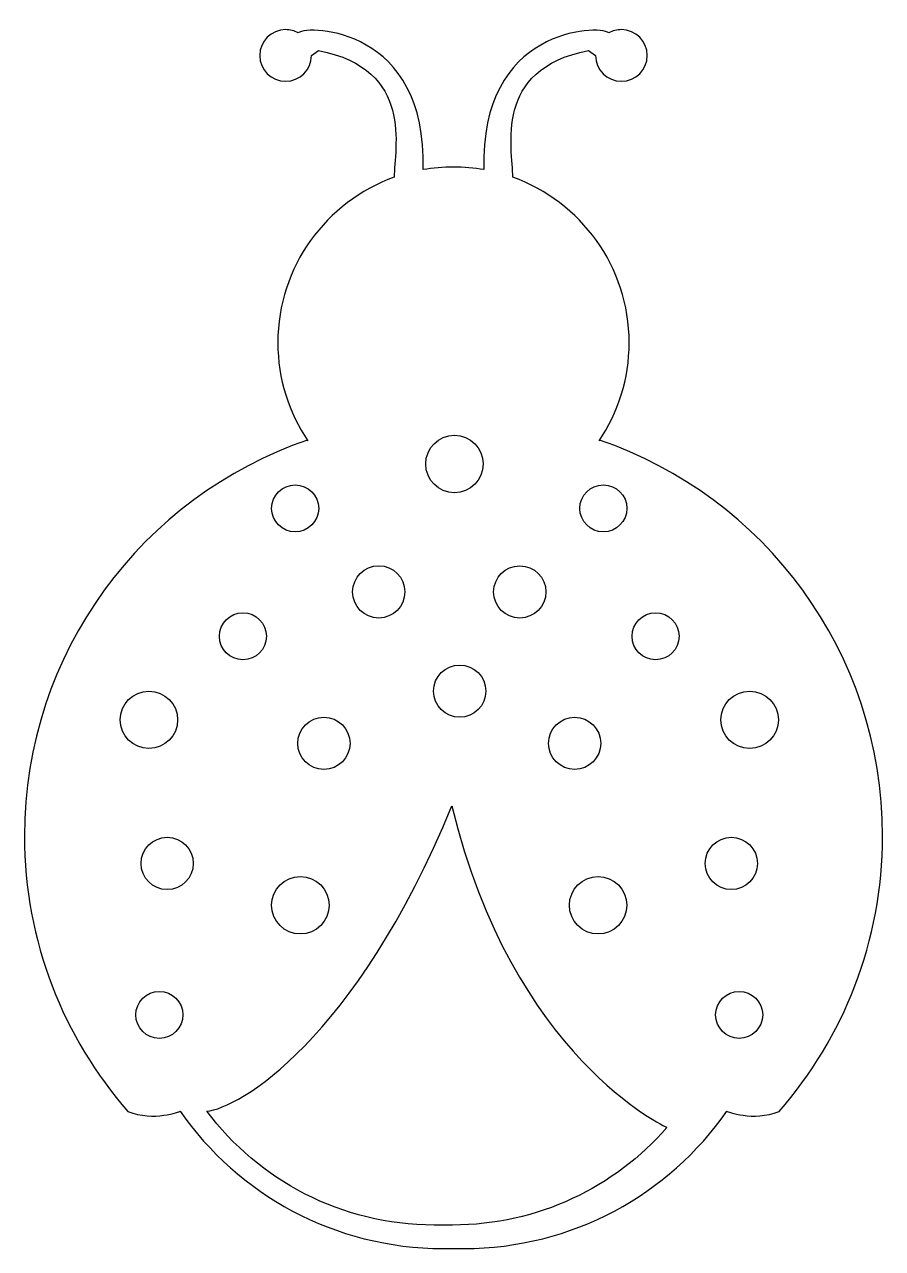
# Model space of a CAD drawing. Header units: centimetres. Extents: x -4.8 to 4.8, y -6.9 to 6.9.
import ezdxf

# ---------------------------------------------------------------- set-up
doc = ezdxf.new("R2010")
doc.units = ezdxf.units.CM
doc.header["$MEASUREMENT"] = 0
doc.layers.add('Camada 1', color=7, linetype='Continuous')

msp = doc.modelspace()

# ---------------------------------------------------------------- linework, layer by layer
at = {"layer": 'Camada 1'}
for points, knots in [([(0, 5.3227), (0.11721, 5.3227), (0.23201, 5.31251), (0.34367, 5.29299), (0.34367, 5.29299), (0.34367, 5.29299), (0.34367, 5.29299), (0.34367, 5.29299), (0.34367, 5.29299), (0.29184, 6.88874), (1.63057, 6.92983), (1.75099, 6.83493), (1.75099, 6.83493), (1.7929, 6.85829), (1.84118, 6.87163), (1.89256, 6.87163), (1.89256, 6.87163), (2.0534, 6.87163), (2.18381, 6.74127), (2.18381, 6.58043), (2.18381, 6.58043), (2.18381, 6.41959), (2.0534, 6.28923), (1.89256, 6.28923), (1.89256, 6.28923), (1.73175, 6.28923), (1.60141, 6.41959), (1.60141, 6.58043), (1.60141, 6.58043), (1.60141, 6.58043), (1.5205, 6.63578), (1.5205, 6.63578), (1.5205, 6.63578), (0.43645, 6.42496), (0.66965, 5.53223), (0.66791, 5.20719), (0.66791, 5.20719), (1.43279, 4.93316), (1.98001, 4.20183), (1.98001, 3.34267), (1.98001, 3.34267), (1.98001, 2.93259), (1.85531, 2.55167), (1.64187, 2.23568), (1.64187, 2.23568), (1.64187, 2.23568), (1.64409, 2.24404), (1.64409, 2.24404), (1.64409, 2.24404), (3.50046, 1.60991), (4.83531, -0.14957), (4.83531, -2.22059), (4.83531, -2.22059), (4.83531, -3.40968), (4.39531, -4.49601), (3.66924, -5.32563), (3.66924, -5.32563), (3.37759, -5.44482), (3.08054, -5.3246), (3.08054, -5.3246), (3.08054, -5.3246), (2.42813, -6.25982), (1.34424, -6.87162), (0.11744, -6.87162), (0.11744, -6.87162), (0.11744, -6.87162), (-0.11748, -6.87163), (-0.11748, -6.87163), (-0.11748, -6.87163), (-1.34427, -6.87163), (-2.42817, -6.25983), (-3.08063, -5.32461), (-3.08063, -5.32461), (-3.08063, -5.32461), (-3.37765, -5.44484), (-3.66928, -5.32564), (-3.66928, -5.32564), (-4.39534, -4.49601), (-4.83534, -3.40969), (-4.83534, -2.2206), (-4.83534, -2.2206), (-4.83534, -0.1496), (-3.50049, 1.60988), (-1.64412, 2.24403), (-1.64412, 2.24403), (-1.64412, 2.24403), (-1.64187, 2.23567), (-1.64187, 2.23567), (-1.64187, 2.23567), (-1.85531, 2.55166), (-1.98003, 2.93258), (-1.98003, 3.34266), (-1.98003, 3.34266), (-1.98003, 4.20182), (-1.4329, 4.93312), (-0.66793, 5.20718), (-0.66793, 5.20718), (-0.66965, 5.53222), (-0.43645, 6.42495), (-1.52052, 6.63577), (-1.52052, 6.63577), (-1.52052, 6.63577), (-1.6014, 6.58042), (-1.6014, 6.58042), (-1.6014, 6.58042), (-1.6014, 6.41958), (-1.73181, 6.28922), (-1.89255, 6.28922), (-1.89255, 6.28922), (-2.0535, 6.28922), (-2.18378, 6.41958), (-2.18378, 6.58042), (-2.18378, 6.58042), (-2.18378, 6.74126), (-2.05351, 6.87163), (-1.89259, 6.87163), (-1.89259, 6.87163), (-1.84118, 6.87163), (-1.79289, 6.85829), (-1.75098, 6.83493), (-1.75098, 6.83493), (-1.63059, 6.92984), (-0.29191, 6.88875), (-0.34369, 5.29302), (-0.34369, 5.29302), (-0.34369, 5.29302), (-0.34369, 5.29302), (-0.34369, 5.29302), (-0.34369, 5.29302), (-0.23209, 5.31254), (-0.11721, 5.3227), (0, 5.3227)], [0, 0, 0, 0, 0.02941176, 0.02941176, 0.02941176, 0.02941176, 0.05882353, 0.05882353, 0.05882353, 0.05882353, 0.08823529, 0.08823529, 0.08823529, 0.08823529, 0.11764706, 0.11764706, 0.11764706, 0.11764706, 0.14705882, 0.14705882, 0.14705882, 0.14705882, 0.17647059, 0.17647059, 0.17647059, 0.17647059, 0.20588235, 0.20588235, 0.20588235, 0.20588235, 0.23529412, 0.23529412, 0.23529412, 0.23529412, 0.26470588, 0.26470588, 0.26470588, 0.26470588, 0.29411765, 0.29411765, 0.29411765, 0.29411765, 0.32352941, 0.32352941, 0.32352941, 0.32352941, 0.35294118, 0.35294118, 0.35294118, 0.35294118, 0.38235294, 0.38235294, 0.38235294, 0.38235294, 0.41176471, 0.41176471, 0.41176471, 0.41176471, 0.44117647, 0.44117647, 0.44117647, 0.44117647, 0.47058824, 0.47058824, 0.47058824, 0.47058824, 0.5, 0.5, 0.5, 0.5, 0.52941176, 0.52941176, 0.52941176, 0.52941176, 0.55882353, 0.55882353, 0.55882353, 0.55882353, 0.58823529, 0.58823529, 0.58823529, 0.58823529, 0.61764706, 0.61764706, 0.61764706, 0.61764706, 0.64705882, 0.64705882, 0.64705882, 0.64705882, 0.67647059, 0.67647059, 0.67647059, 0.67647059, 0.70588235, 0.70588235, 0.70588235, 0.70588235, 0.73529412, 0.73529412, 0.73529412, 0.73529412, 0.76470588, 0.76470588, 0.76470588, 0.76470588, 0.79411765, 0.79411765, 0.79411765, 0.79411765, 0.82352941, 0.82352941, 0.82352941, 0.82352941, 0.85294118, 0.85294118, 0.85294118, 0.85294118, 0.88235294, 0.88235294, 0.88235294, 0.88235294, 0.91176471, 0.91176471, 0.91176471, 0.91176471, 0.94117647, 0.94117647, 0.94117647, 0.94117647, 1, 1, 1, 1]), ([(0.01103, 1.65044), (0.18991, 1.65044), (0.33488, 1.79541), (0.33488, 1.97429), (0.33488, 1.97429), (0.33488, 2.15317), (0.18991, 2.29814), (0.01103, 2.29814), (0.01103, 2.29814), (-0.16783, 2.29814), (-0.31279, 2.15317), (-0.31279, 1.97429), (-0.31279, 1.97429), (-0.31279, 1.79541), (-0.16783, 1.65044), (0.01103, 1.65044)], [0, 0, 0, 0, 0.2, 0.2, 0.2, 0.2, 0.4, 0.4, 0.4, 0.4, 0.6, 0.6, 0.6, 0.6, 1, 1, 1, 1]), ([(-1.78461, 1.20888), (-1.63835, 1.20888), (-1.51968, 1.32747), (-1.51968, 1.47383), (-1.51968, 1.47383), (-1.51968, 1.62017), (-1.63835, 1.73876), (-1.78461, 1.73876), (-1.78461, 1.73876), (-1.93087, 1.73876), (-2.04954, 1.62017), (-2.04954, 1.47383), (-2.04954, 1.47383), (-2.04954, 1.32747), (-1.93088, 1.20888), (-1.78461, 1.20888)], [0, 0, 0, 0, 0.2, 0.2, 0.2, 0.2, 0.4, 0.4, 0.4, 0.4, 0.6, 0.6, 0.6, 0.6, 1, 1, 1, 1]), ([(1.95397, 1.47381), (1.95397, 1.62015), (1.8353, 1.73874), (1.68902, 1.73874), (1.68902, 1.73874), (1.54268, 1.73874), (1.42409, 1.62015), (1.42409, 1.47381), (1.42409, 1.47381), (1.42409, 1.32744), (1.54265, 1.20886), (1.68902, 1.20886), (1.68902, 1.20886), (1.83531, 1.20888), (1.95397, 1.32747), (1.95397, 1.47381)], [0, 0, 0, 0, 0.2, 0.2, 0.2, 0.2, 0.4, 0.4, 0.4, 0.4, 0.6, 0.6, 0.6, 0.6, 1, 1, 1, 1]), ([(-0.84267, 0.23754), (-0.68, 0.23754), (-0.54824, 0.3693), (-0.54824, 0.53189), (-0.54824, 0.53189), (-0.54824, 0.69448), (-0.68, 0.82624), (-0.84267, 0.82624), (-0.84267, 0.82624), (-1.00515, 0.82624), (-1.13694, 0.69448), (-1.13694, 0.53189), (-1.13694, 0.53189), (-1.13694, 0.36931), (-1.00515, 0.23754), (-0.84267, 0.23754)], [0, 0, 0, 0, 0.2, 0.2, 0.2, 0.2, 0.4, 0.4, 0.4, 0.4, 0.6, 0.6, 0.6, 0.6, 1, 1, 1, 1]), ([(1.04137, 0.53187), (1.04137, 0.69446), (0.90961, 0.82622), (0.74702, 0.82622), (0.74702, 0.82622), (0.58443, 0.82622), (0.45267, 0.69446), (0.45267, 0.53187), (0.45267, 0.53187), (0.45267, 0.36931), (0.58443, 0.23752), (0.74702, 0.23752), (0.74702, 0.23752), (0.90961, 0.23752), (1.04137, 0.36931), (1.04137, 0.53187)], [0, 0, 0, 0, 0.2, 0.2, 0.2, 0.2, 0.4, 0.4, 0.4, 0.4, 0.6, 0.6, 0.6, 0.6, 1, 1, 1, 1]), ([(-2.37329, -0.23357), (-2.22703, -0.23357), (-2.10836, -0.1149), (-2.10836, 0.03138), (-2.10836, 0.03138), (-2.10836, 0.17777), (-2.22703, 0.29636), (-2.37329, 0.29636), (-2.37329, 0.29636), (-2.51966, 0.29636), (-2.63827, 0.1778), (-2.63827, 0.03138), (-2.63827, 0.03138), (-2.63827, -0.11491), (-2.51965, -0.23357), (-2.37329, -0.23357)], [0, 0, 0, 0, 0.2, 0.2, 0.2, 0.2, 0.4, 0.4, 0.4, 0.4, 0.6, 0.6, 0.6, 0.6, 1, 1, 1, 1]), ([(2.54267, 0.03138), (2.54267, 0.17777), (2.42408, 0.29636), (2.27772, 0.29636), (2.27772, 0.29636), (2.13146, 0.29636), (2.01277, 0.1778), (2.01277, 0.03138), (2.01277, 0.03138), (2.01277, -0.11488), (2.13144, -0.23357), (2.27772, -0.23357), (2.27772, -0.23357), (2.42409, -0.23357), (2.54267, -0.11491), (2.54267, 0.03138)], [0, 0, 0, 0, 0.2, 0.2, 0.2, 0.2, 0.4, 0.4, 0.4, 0.4, 0.6, 0.6, 0.6, 0.6, 1, 1, 1, 1]), ([(0.06993, -0.88109), (0.23252, -0.88109), (0.36428, -0.74933), (0.36428, -0.58682), (0.36428, -0.58682), (0.36428, -0.42415), (0.23252, -0.29239), (0.06993, -0.29239), (0.06993, -0.29239), (-0.09266, -0.29239), (-0.22442, -0.42415), (-0.22442, -0.58682), (-0.22442, -0.58682), (-0.22442, -0.7493), (-0.09263, -0.88109), (0.06993, -0.88109)], [0, 0, 0, 0, 0.2, 0.2, 0.2, 0.2, 0.4, 0.4, 0.4, 0.4, 0.6, 0.6, 0.6, 0.6, 1, 1, 1, 1]), ([(-3.43307, -1.23449), (-3.25421, -1.23449), (-3.10922, -1.08945), (-3.10922, -0.91056), (-3.10922, -0.91056), (-3.10922, -0.7317), (-3.25419, -0.58682), (-3.43307, -0.58682), (-3.43307, -0.58682), (-3.61195, -0.58682), (-3.75692, -0.73171), (-3.75692, -0.91056), (-3.75692, -0.91056), (-3.75692, -1.08945), (-3.61196, -1.23449), (-3.43307, -1.23449)], [0, 0, 0, 0, 0.2, 0.2, 0.2, 0.2, 0.4, 0.4, 0.4, 0.4, 0.6, 0.6, 0.6, 0.6, 1, 1, 1, 1]), ([(3.66133, -0.91056), (3.66133, -0.7317), (3.51636, -0.58682), (3.33751, -0.58682), (3.33751, -0.58682), (3.15863, -0.58682), (3.01366, -0.73171), (3.01366, -0.91056), (3.01366, -0.91056), (3.01366, -1.08944), (3.15863, -1.23449), (3.33751, -1.23449), (3.33751, -1.23449), (3.51634, -1.23449), (3.66133, -1.08945), (3.66133, -0.91056)], [0, 0, 0, 0, 0.2, 0.2, 0.2, 0.2, 0.4, 0.4, 0.4, 0.4, 0.6, 0.6, 0.6, 0.6, 1, 1, 1, 1]), ([(-1.46084, -1.46992), (-1.2982, -1.46992), (-1.16641, -1.33816), (-1.16641, -1.17549), (-1.16641, -1.17549), (-1.16641, -1.01301), (-1.29817, -0.88122), (-1.46084, -0.88122), (-1.46084, -0.88122), (-1.62332, -0.88122), (-1.75511, -1.01301), (-1.75511, -1.17549), (-1.75511, -1.17549), (-1.75511, -1.33816), (-1.62335, -1.46992), (-1.46084, -1.46992)], [0, 0, 0, 0, 0.2, 0.2, 0.2, 0.2, 0.4, 0.4, 0.4, 0.4, 0.6, 0.6, 0.6, 0.6, 1, 1, 1, 1]), ([(1.65957, -1.17552), (1.65957, -1.01304), (1.52781, -0.88125), (1.36522, -0.88125), (1.36522, -0.88125), (1.20263, -0.88125), (1.07087, -1.01304), (1.07087, -1.17552), (1.07087, -1.17552), (1.07087, -1.33816), (1.20263, -1.46995), (1.36522, -1.46995), (1.36522, -1.46995), (1.52781, -1.46995), (1.65957, -1.33816), (1.65957, -1.17552)], [0, 0, 0, 0, 0.2, 0.2, 0.2, 0.2, 0.4, 0.4, 0.4, 0.4, 0.6, 0.6, 0.6, 0.6, 1, 1, 1, 1]), ([(-0.01836, -1.88201), (-1.10752, -4.53136), (-2.43229, -5.29667), (-2.78014, -5.32254), (-2.78014, -5.32254), (-2.19684, -6.10219), (-1.26611, -6.6067), (-0.21757, -6.6067), (-0.21757, -6.6067), (-0.21757, -6.6067), (-0.00955, -6.6067), (-0.00955, -6.6067), (-0.00955, -6.6067), (0.95393, -6.6067), (1.81774, -6.18064), (2.40403, -5.50693), (2.40403, -5.50693), (2.404, -5.50693), (0.65871, -4.70797), (-0.01836, -1.88201)], [0, 0, 0, 0, 0.16666667, 0.16666667, 0.16666667, 0.16666667, 0.33333333, 0.33333333, 0.33333333, 0.33333333, 0.5, 0.5, 0.5, 0.5, 0.66666667, 0.66666667, 0.66666667, 0.66666667, 1, 1, 1, 1]), ([(-3.22704, -2.82392), (-3.06448, -2.82392), (-2.93269, -2.69216), (-2.93269, -2.52968), (-2.93269, -2.52968), (-2.93269, -2.36704), (-3.06448, -2.23523), (-3.22704, -2.23523), (-3.22704, -2.23523), (-3.3896, -2.23523), (-3.52139, -2.36702), (-3.52139, -2.52968), (-3.52139, -2.52968), (-3.52139, -2.69216), (-3.3896, -2.82392), (-3.22704, -2.82392)], [0, 0, 0, 0, 0.2, 0.2, 0.2, 0.2, 0.4, 0.4, 0.4, 0.4, 0.6, 0.6, 0.6, 0.6, 1, 1, 1, 1]), ([(3.42577, -2.52968), (3.42577, -2.36704), (3.29401, -2.23523), (3.13145, -2.23523), (3.13145, -2.23523), (2.96886, -2.23523), (2.8371, -2.36702), (2.8371, -2.52968), (2.8371, -2.52968), (2.8371, -2.69216), (2.96886, -2.82392), (3.13145, -2.82392), (3.13145, -2.82392), (3.29401, -2.82392), (3.42577, -2.69216), (3.42577, -2.52968)], [0, 0, 0, 0, 0.2, 0.2, 0.2, 0.2, 0.4, 0.4, 0.4, 0.4, 0.6, 0.6, 0.6, 0.6, 1, 1, 1, 1]), ([(-1.7258, -3.32449), (-1.54694, -3.32449), (-1.40198, -3.17942), (-1.40198, -3.00056), (-1.40198, -3.00056), (-1.40198, -2.82168), (-1.54695, -2.67682), (-1.7258, -2.67682), (-1.7258, -2.67682), (-1.90458, -2.67682), (-2.04954, -2.82171), (-2.04954, -3.00056), (-2.04954, -3.00056), (-2.04954, -3.17942), (-1.90458, -3.32449), (-1.7258, -3.32449)], [0, 0, 0, 0, 0.2, 0.2, 0.2, 0.2, 0.4, 0.4, 0.4, 0.4, 0.6, 0.6, 0.6, 0.6, 1, 1, 1, 1]), ([(1.95397, -3.00056), (1.95397, -2.82168), (1.809, -2.67682), (1.63015, -2.67682), (1.63015, -2.67682), (1.45134, -2.67682), (1.30641, -2.82171), (1.30641, -3.00056), (1.30641, -3.00056), (1.30641, -3.17942), (1.45138, -3.32449), (1.63015, -3.32449), (1.63015, -3.32449), (1.80901, -3.32449), (1.95397, -3.17942), (1.95397, -3.00056)], [0, 0, 0, 0, 0.2, 0.2, 0.2, 0.2, 0.4, 0.4, 0.4, 0.4, 0.6, 0.6, 0.6, 0.6, 1, 1, 1, 1]), ([(-3.31536, -4.50186), (-3.16905, -4.50186), (-3.05043, -4.38335), (-3.05043, -4.23691), (-3.05043, -4.23691), (-3.05043, -4.09065), (-3.16904, -3.97198), (-3.31536, -3.97198), (-3.31536, -3.97198), (-3.46168, -3.97198), (-3.58029, -4.09062), (-3.58029, -4.23691), (-3.58029, -4.23691), (-3.58029, -4.38338), (-3.46168, -4.50186), (-3.31536, -4.50186)], [0, 0, 0, 0, 0.2, 0.2, 0.2, 0.2, 0.4, 0.4, 0.4, 0.4, 0.6, 0.6, 0.6, 0.6, 1, 1, 1, 1]), ([(3.48469, -4.23693), (3.48469, -4.09067), (3.36613, -3.972), (3.21976, -3.972), (3.21976, -3.972), (3.0735, -3.972), (2.95481, -4.09064), (2.95481, -4.23693), (2.95481, -4.23693), (2.95481, -4.38338), (3.07348, -4.50188), (3.21976, -4.50188), (3.21976, -4.50188), (3.36613, -4.50186), (3.48469, -4.38338), (3.48469, -4.23693)], [0, 0, 0, 0, 0.2, 0.2, 0.2, 0.2, 0.4, 0.4, 0.4, 0.4, 0.6, 0.6, 0.6, 0.6, 1, 1, 1, 1])]:
    msp.add_open_spline(points, degree=3, knots=knots, dxfattribs=at)

doc.saveas('drawing.dxf')
